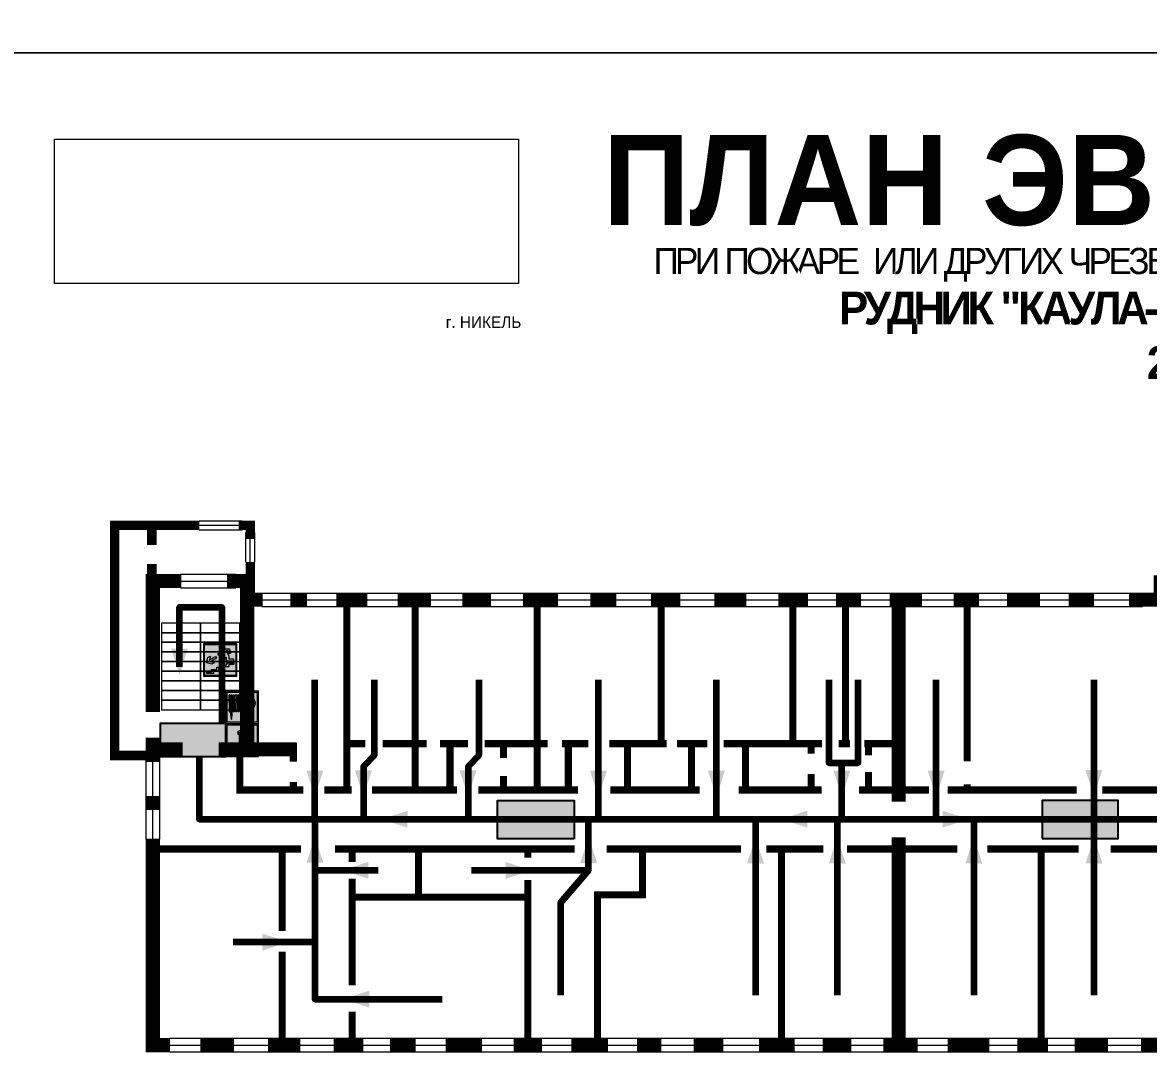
# Model space of a CAD drawing. Header units: millimetres. Extents: x 13114 to 67229, y 22859 to 38520.
# Drawn here: x 19302.3 to 19576.9, y 36097.8 to 36352.8 of the extents above; entities that cross this region are included whole.
import ezdxf

# ---------------------------------------------------------------- set-up
doc = ezdxf.new("R2010")
doc.units = ezdxf.units.MM
doc.layers.add('План_Штампы', color=7, linetype='Continuous')
doc.styles.add('обычный', font='arial.ttf')
picture_1 = doc.add_image_def('image1.jpg', size_in_pixel=(337, 105))

# ---------------------------------------------------------------- blocks, each defined once
blk = doc.blocks.new('A$C32E8229D')
at = {"true_color": 0xffffff}
blk.add_hatch(color=7, dxfattribs=at).paths.add_polyline_path([(0, 0), (0, -8), (16, -8), (16, 0)])
h = blk.add_hatch(color=126)
h.paths.add_polyline_path([(0.2, -0.2), (15.8, -0.2), (15.8, -7.8), (0.2, -7.8)])
h.paths.add_polyline_path([(13.49, -2.05), (12.08, -2.05), (11.37, -2.63, 0.162397), (11.29, -2.84), (11.29, -3.63), (10.35, -3.63), (10.35, -4.05), (11.68, -4.05), (11.68, -3.48), (12.26, -4.28), (11.29, -5.1), (11.29, -6.78), (11.85, -6.78), (11.85, -5.44), (12.8, -4.64), (12.8, -5.94), (14.46, -5.94), (14.46, -5.39), (13.45, -5.39), (13.45, -3.97), (12.46, -2.59), (13.15, -2.59), (13.69, -3.34), (14.18, -3)], flags=16)
h.paths.add_polyline_path([(10.74, -1.82, 1), (11.8, -1.82, 1)], flags=16)
h.paths.add_polyline_path([(9.39, -3.59), (5.99, -3.59), (6.56, -3.03), (5.91, -3.03), (5.1, -3.83), (5.91, -4.64), (6.56, -4.64), (5.99, -4.09), (9.39, -4.09)], flags=16)
h.paths.add_polyline_path([(4.29, -1.08), (1.72, -1.08), (1.72, -6.6), (4.29, -6.6)], flags=16)
at = {"color": 126}
blk.add_lwpolyline([(16, -8), (0, -8), (0, 0), (16, 0)], close=True, dxfattribs=at)
blk = doc.blocks.new('A$C7B4425F7')
at = {"true_color": 0xffffff}
blk.add_hatch(color=7, dxfattribs=at).paths.add_polyline_path([(0, 0), (-16, 0), (-16, -8), (0, -8)])
h = blk.add_hatch(color=126)
h.paths.add_polyline_path([(-0.2, -0.2), (-15.8, -0.2), (-15.8, -7.8), (-0.2, -7.8)])
h.paths.add_polyline_path([(-11.76, -2.03), (-11.76, -3.66), (-11.17, -3.66, -0.568275), (-11.17, -6.18), (-12.58, -6.18), (-12.58, -2.03)], flags=16)
h.paths.add_polyline_path([(-13.33, -4.12, -0.495768), (-13.59, -6.18), (-15.03, -6.18), (-15.03, -2.03), (-13.59, -2.03, -0.487973)], flags=16)
h.paths.add_polyline_path([(-10.25, -2.03), (-9.48, -2.03), (-9.48, -6.18), (-10.25, -6.18)], flags=16)
h.paths.add_polyline_path([(-13.84, -3.69), (-14.24, -3.69), (-14.24, -3.03), (-13.9, -3.03, -0.692621)], flags=0)
h.paths.add_polyline_path([(-9.15, -2.03), (-8.4, -2.03), (-8.04, -3.07), (-7.68, -2.03), (-6.93, -2.03), (-7.64, -4.1), (-6.93, -6.18), (-7.68, -6.18), (-8.04, -5.14), (-8.4, -6.18), (-9.15, -6.18), (-8.44, -4.1)], flags=16)
h.paths.add_polyline_path([(-11.76, -4.46), (-11.42, -4.46, -0.692621), (-11.36, -5.12), (-11.76, -5.12)], flags=0)
h.paths.add_polyline_path([(-13.9, -5.2), (-14.24, -5.2), (-14.24, -4.55), (-13.84, -4.55, -0.708038)], flags=0)
edge = h.paths.add_edge_path(flags=16)
edge.add_ellipse((-5.51, -4.08), major_axis=(0, 2.05), ratio=0.586184, start_angle=0, end_angle=360)
edge = h.paths.add_edge_path(flags=0)
edge.add_ellipse((-5.51, -4.08), major_axis=(0, 1.14), ratio=0.454828, start_angle=0, end_angle=360)
h.paths.add_polyline_path([(-4.13, -4.96, 0.377264), (-3.48, -4.52, 0.0555), (-3.16, -2.03), (-1.66, -2.03), (-1.66, -4.96), (-0.96, -4.96), (-0.96, -7.01), (-1.75, -7.01), (-1.75, -6.18), (-3.3, -6.18), (-3.3, -7.02), (-4.13, -7.02)], flags=16)
h.paths.add_polyline_path([(-2.73, -2.91), (-2.28, -2.91), (-2.28, -4.96), (-3.05, -4.96, 0.079136)], flags=0)
at = {"color": 126}
blk.add_lwpolyline([(-16, -8), (0, -8), (0, 0), (-16, 0)], close=True, dxfattribs=at)
blk = doc.blocks.new('A$C3AD82952')
at = {"true_color": 0xf5f5ff}
h = blk.add_hatch(color=7, dxfattribs=at)
h.dxf.hatch_style = 1
h.paths.add_polyline_path([(8.21, 8.73, 0.414214), (7.89, 9.05), (7.22, 9.05), (7.22, 9.92), (7.59, 9.92, 1), (7.57, 10.36), (7.22, 10.36), (7.22, 10.6), (6.43, 10.6), (6.43, 10.36), (6.01, 10.36), (4.74, 9.59), (4.74, 8.69), (4.98, 8.73), (4.98, 9.26), (6.12, 9.91), (6.43, 9.91), (6.43, 9.05), (5.76, 9.05, 0.414214), (5.44, 8.73), (5.44, 2.2), (8.21, 2.2)], flags=0)
h.paths.add_polyline_path([(12.8, 12.8), (0, 12.8), (0, 0), (12.8, 0)])
h.paths.add_polyline_path([(0.51, 12.29), (12.29, 12.29), (12.29, 0.51), (0.51, 0.51)], flags=16)
h.paths.add_polyline_path([(4.74, 9.59), (6.01, 10.36), (6.43, 10.36), (6.43, 10.6), (7.22, 10.6), (7.22, 10.36), (7.59, 10.36, -0.94586), (7.59, 9.92), (7.22, 9.92), (7.22, 9.05), (7.89, 9.05, -0.414214), (8.21, 8.73), (8.21, 2.2), (5.44, 2.2), (5.44, 8.73, -0.414214), (5.76, 9.05), (6.43, 9.05), (6.43, 9.91), (6.12, 9.91), (4.98, 9.26), (4.98, 8.73), (4.74, 8.69)], flags=0)
h = blk.add_hatch(color=242)
h.dxf.hatch_style = 1
h.paths.add_polyline_path([(12.29, 12.29), (0.51, 12.29), (0.51, 0.51), (12.29, 0.51)])
h.paths.add_polyline_path([(4.74, 8.69), (4.74, 9.59), (6.01, 10.36), (6.43, 10.36), (6.43, 10.6), (7.22, 10.6), (7.22, 10.36), (7.59, 10.36, -0.94586), (7.59, 9.92), (7.22, 9.92), (7.22, 9.05), (7.89, 9.05, -0.414214), (8.21, 8.73), (8.21, 2.2), (5.44, 2.2), (5.44, 8.73, -0.414214), (5.76, 9.05), (6.43, 9.05), (6.43, 9.91), (6.12, 9.91), (4.98, 9.26), (4.98, 8.73)], flags=16)
h = blk.add_hatch(color=7, dxfattribs=at)
h.dxf.hatch_style = 1
h.paths.add_polyline_path([(8.21, 8.73, 0.414214), (7.89, 9.05), (7.22, 9.05), (7.22, 9.92), (7.59, 9.92, 1), (7.57, 10.36), (7.22, 10.36), (7.22, 10.6), (6.43, 10.6), (6.43, 10.36), (6.01, 10.36), (4.74, 9.59), (4.74, 8.69), (4.98, 8.73), (4.98, 9.26), (6.12, 9.91), (6.43, 9.91), (6.43, 9.05), (5.76, 9.05, 0.414214), (5.44, 8.73), (5.44, 2.2), (8.21, 2.2)])
at = {"color": 242, "lineweight": 5}
for p, q in [((0, 0), (0, 12.8)), ((0, 12.8), (12.8, 12.8)), ((6.01, 10.36), (4.74, 9.59)), ((4.74, 9.59), (4.74, 8.69)), ((4.98, 9.26), (6.12, 9.91)), ((4.98, 8.73), (4.98, 9.26)), ((5.76, 9.05), (6.43, 9.05)), ((6.01, 10.36), (6.43, 10.36)), ((6.12, 9.91), (6.43, 9.91)), ((7.22, 10.6), (6.43, 10.6)), ((6.43, 10.6), (6.43, 10.36)), ((6.43, 9.91), (6.43, 9.05)), ((7.22, 10.36), (7.22, 10.6)), ((7.59, 10.36), (7.22, 10.36)), ((7.22, 9.05), (7.22, 9.92)), ((7.59, 9.92), (7.22, 9.92)), ((7.89, 9.05), (7.22, 9.05)), ((12.8, 0), (12.8, 12.8)), ((4.74, 8.69), (4.98, 8.73)), ((5.44, 2.2), (5.44, 8.73)), ((8.21, 2.2), (8.21, 8.73)), ((0, 0), (12.8, 0)), ((5.44, 2.2), (8.21, 2.2))]:
    blk.add_line(p, q, dxfattribs=at)
blk.add_lwpolyline([(0.51, 12.29), (12.29, 12.29), (12.29, 0.51), (0.51, 0.51)], close=True, dxfattribs=at)
for centre, radius, start, end in [((5.76, 8.73), 0.32, 90, 180), ((7.58, 10.14), 0.223, 273.1875, 86.8125), ((7.89, 8.73), 0.32, 0, 90)]:
    blk.add_arc(centre, radius, start, end, dxfattribs=at)
blk = doc.blocks.new('A$C37112FD5')
at = {"true_color": 0xf5f5ff}
h = blk.add_hatch(color=7, dxfattribs=at)
h.dxf.hatch_style = 1
h.paths.add_polyline_path([(12.8, -7.4), (0, -7.4), (0, -20.2), (12.8, -20.2)])
h.paths.add_polyline_path([(12.29, -7.91), (12.29, -19.69), (0.51, -19.69), (0.51, -7.91)], flags=16)
h.paths.add_polyline_path([(4.98, -9.04, -0.42597), (5.17, -9.22), (5.17, -12.25), (5.17, -15.29, -0.432244), (4.98, -15.47), (4.83, -15.47, -0.42597), (4.64, -15.29), (4.64, -12.25), (4.64, -9.22, -0.432244), (4.83, -9.04)], flags=0)
h.paths.add_polyline_path([(4.28, -9.22), (4.28, -12.25), (4.28, -15.29, -0.432244), (4.09, -15.47), (3.94, -15.47, -0.42597), (3.75, -15.29), (3.75, -12.25), (3.75, -9.22, -0.432244), (3.94, -9.04), (4.09, -9.04, -0.42597)], flags=0)
h.paths.add_polyline_path([(5.72, -9.04), (5.87, -9.04, -0.42597), (6.06, -9.22), (6.06, -12.25), (6.06, -15.29, -0.432244), (5.87, -15.47), (5.72, -15.47, -0.42597), (5.53, -15.29), (5.53, -12.25), (5.53, -9.22, -0.432244)], flags=0)
h.paths.add_polyline_path([(6.42, -8.9), (6.5, -8.9, -0.42597), (6.69, -9.08), (6.69, -12.03), (8.21, -12.03, -15.824349), (8.21, -12.47), (6.69, -12.47), (6.69, -15.42, -0.432244), (6.5, -15.6), (6.42, -15.6)], flags=0)
h.paths.add_polyline_path([(3.39, -9.22), (3.39, -12.25), (3.39, -15.29, -0.432244), (3.2, -15.47), (3.05, -15.47, -0.42597), (2.85, -15.29), (2.85, -12.25), (2.85, -9.22, -0.432244), (3.05, -9.04), (3.2, -9.04, -0.42597)], flags=0)
h.paths.add_polyline_path([(2.5, -9.22), (2.5, -16.71), (1.96, -16.71), (1.96, -9.22, -0.432244), (2.15, -9.04), (2.31, -9.04, -0.42597)], flags=0)
h.paths.add_polyline_path([(1.61, -8.9), (1.61, -15.6), (1.57, -15.6, -0.42597), (1.37, -15.42), (1.37, -12.03), (1.37, -9.09, -0.432244), (1.57, -8.9)], flags=0)
h.paths.add_polyline_path([(9.76, -10.81), (9.76, -12.03), (8.49, -12.03, -0.336371)], flags=0)
h.paths.add_polyline_path([(8.49, -12.47), (9.76, -12.47), (9.76, -13.7, -0.336371)], flags=0)
h.paths.add_polyline_path([(10.11, -10.81, -0.336371), (11.38, -12.03), (10.11, -12.03)], flags=0)
h.paths.add_polyline_path([(10.11, -12.47), (11.38, -12.47, -0.336371), (10.11, -13.7)], flags=0)
h.paths.add_polyline_path([(2.5, -16.84), (2.5, -17.05), (1.97, -17.05), (1.97, -16.84)], flags=0)
h.paths.add_polyline_path([(2.5, -17.24, -0.033778), (2.24, -18.6, -0.033778), (1.97, -17.24)], flags=0)
h = blk.add_hatch(color=242)
h.dxf.hatch_style = 1
h.paths.add_polyline_path([(12.29, -7.91), (0.51, -7.91), (0.51, -19.69), (12.29, -19.69)])
h.paths.add_polyline_path([(6.42, -15.6), (6.42, -8.9), (6.5, -8.9, -0.42597), (6.69, -9.08), (6.69, -12.03), (8.21, -12.03, -15.824349), (8.21, -12.47), (6.69, -12.47), (6.69, -15.42, -0.432244), (6.5, -15.6)], flags=16)
h.paths.add_polyline_path([(5.87, -15.47), (5.72, -15.47, -0.42597), (5.53, -15.29), (5.53, -12.25), (5.53, -9.22, -0.432244), (5.72, -9.04), (5.87, -9.04, -0.42597), (6.06, -9.22), (6.06, -12.25), (6.06, -15.29, -0.432244)], flags=16)
h.paths.add_polyline_path([(4.98, -15.47), (4.83, -15.47, -0.42597), (4.64, -15.29), (4.64, -12.25), (4.64, -9.22, -0.432244), (4.83, -9.04), (4.98, -9.04, -0.42597), (5.17, -9.22), (5.17, -12.25), (5.17, -15.29, -0.432244)], flags=16)
h.paths.add_polyline_path([(4.09, -15.47), (3.94, -15.47, -0.42597), (3.75, -15.29), (3.75, -12.25), (3.75, -9.22, -0.432244), (3.94, -9.04), (4.09, -9.04, -0.42597), (4.28, -9.22), (4.28, -12.25), (4.28, -15.29, -0.432244)], flags=16)
h.paths.add_polyline_path([(3.2, -15.47), (3.05, -15.47, -0.42597), (2.85, -15.29), (2.85, -12.25), (2.85, -9.22, -0.432244), (3.05, -9.04), (3.2, -9.04, -0.42597), (3.39, -9.22), (3.39, -12.25), (3.39, -15.29, -0.432244)], flags=16)
h.paths.add_polyline_path([(2.5, -17.05), (1.97, -17.05), (1.97, -16.84), (2.5, -16.84)], flags=16)
h.paths.add_polyline_path([(2.5, -17.24, -0.033778), (2.24, -18.6, -0.033778), (1.97, -17.24)], flags=16)
h.paths.add_polyline_path([(2.5, -16.71), (1.96, -16.71), (1.96, -9.22, -0.432244), (2.15, -9.04), (2.31, -9.04, -0.42597), (2.5, -9.22)], flags=16)
h.paths.add_polyline_path([(1.61, -15.6), (1.57, -15.6, -0.42597), (1.37, -15.42), (1.37, -12.03), (1.37, -9.09, -0.432244), (1.57, -8.9), (1.61, -8.9)], flags=16)
h.paths.add_polyline_path([(8.49, -12.47), (9.76, -12.47), (9.76, -13.7, -0.336371)], flags=0)
h.paths.add_polyline_path([(10.11, -13.7), (10.11, -12.47), (11.38, -12.47, -0.336371)], flags=0)
h.paths.add_polyline_path([(8.49, -12.03, -0.336371), (9.76, -10.81), (9.76, -12.03)], flags=0)
h.paths.add_polyline_path([(10.11, -12.03), (10.11, -10.81, -0.336371), (11.38, -12.03)], flags=0)
h = blk.add_hatch(color=7, dxfattribs=at)
h.dxf.hatch_style = 1
h.paths.add_polyline_path([(1.61, -8.9), (1.57, -8.9, 0.432244), (1.37, -9.09), (1.37, -12.03), (1.37, -15.42, 0.42597), (1.57, -15.6), (1.61, -15.6)])
h.paths.add_polyline_path([(2.5, -9.22, 0.42597), (2.31, -9.04), (2.15, -9.04, 0.432244), (1.96, -9.22), (1.96, -16.71), (2.5, -16.71)])
h.paths.add_polyline_path([(2.5, -16.84), (1.97, -16.84), (1.97, -17.05), (2.5, -17.05)])
h.paths.add_polyline_path([(2.5, -17.24), (1.97, -17.24, 0.033778), (2.24, -18.6, 0.033778)])
h.paths.add_polyline_path([(3.39, -12.25), (3.39, -9.22, 0.42597), (3.2, -9.04), (3.05, -9.04, 0.432244), (2.85, -9.22), (2.85, -12.25), (2.85, -15.29, 0.42597), (3.05, -15.47), (3.2, -15.47, 0.432244), (3.39, -15.29)])
h.paths.add_polyline_path([(4.28, -12.25), (4.28, -9.22, 0.42597), (4.09, -9.04), (3.94, -9.04, 0.432244), (3.75, -9.22), (3.75, -12.25), (3.75, -15.29, 0.42597), (3.94, -15.47), (4.09, -15.47, 0.432244), (4.28, -15.29)])
h.paths.add_polyline_path([(5.17, -12.25), (5.17, -9.22, 0.42597), (4.98, -9.04), (4.83, -9.04, 0.432244), (4.64, -9.22), (4.64, -12.25), (4.64, -15.29, 0.42597), (4.83, -15.47), (4.98, -15.47, 0.432244), (5.17, -15.29)])
h.paths.add_polyline_path([(6.06, -12.25), (6.06, -9.22, 0.42597), (5.87, -9.04), (5.72, -9.04, 0.432244), (5.53, -9.22), (5.53, -12.25), (5.53, -15.29, 0.42597), (5.72, -15.47), (5.87, -15.47, 0.432244), (6.06, -15.29)])
h.paths.add_polyline_path([(6.69, -12.47), (8.21, -12.47, 15.824349), (8.21, -12.03), (6.69, -12.03), (6.69, -9.08, 0.42597), (6.5, -8.9), (6.42, -8.9), (6.42, -15.6), (6.5, -15.6, 0.432244), (6.69, -15.42)])
h.paths.add_polyline_path([(8.49, -12.47), (9.76, -12.47), (9.76, -13.7, -0.336371)], flags=16)
h.paths.add_polyline_path([(8.49, -12.03, -0.336371), (9.76, -10.81), (9.76, -12.03)], flags=16)
h.paths.add_polyline_path([(10.11, -12.47), (11.38, -12.47, -0.336371), (10.11, -13.7)], flags=16)
h.paths.add_polyline_path([(10.11, -12.03), (10.11, -10.81, -0.336371), (11.38, -12.03)], flags=16)
h = blk.add_hatch(color=242)
h.dxf.hatch_style = 1
h.paths.add_polyline_path([(9.76, -10.81, 0.336371), (8.49, -12.03), (9.76, -12.03)])
h.paths.add_polyline_path([(10.11, -10.81), (10.11, -12.03), (11.38, -12.03, 0.336371)])
h.paths.add_polyline_path([(11.38, -12.47), (10.11, -12.47), (10.11, -13.7, 0.336371)])
h.paths.add_polyline_path([(9.76, -12.47), (8.49, -12.47, 0.336371), (9.76, -13.7)])
at = {"color": 242, "lineweight": 5}
for p, q in [((0, -20.2), (0, -7.4)), ((0, -7.4), (12.8, -7.4)), ((12.8, -20.2), (12.8, -7.4)), ((1.37, -12.03), (1.37, -9.08)), ((1.37, -12.03), (1.37, -15.42)), ((1.57, -8.9), (1.61, -8.9)), ((1.61, -8.9), (1.61, -15.6)), ((1.96, -16.71), (1.96, -9.22)), ((2.15, -9.04), (2.31, -9.04)), ((2.5, -16.71), (2.5, -9.22)), ((2.85, -12.25), (2.85, -9.22)), ((2.85, -12.25), (2.85, -15.29)), ((3.05, -9.04), (3.2, -9.04)), ((3.39, -12.25), (3.39, -9.22)), ((3.39, -12.25), (3.39, -15.29)), ((3.75, -12.25), (3.75, -9.22)), ((3.75, -12.25), (3.75, -15.29)), ((3.94, -9.04), (4.09, -9.04)), ((4.28, -12.25), (4.28, -9.22)), ((4.28, -12.25), (4.28, -15.29)), ((4.64, -12.25), (4.64, -9.22)), ((4.64, -12.25), (4.64, -15.29)), ((4.83, -9.04), (4.98, -9.04)), ((5.17, -12.25), (5.17, -9.22)), ((5.17, -12.25), (5.17, -15.29)), ((5.53, -12.25), (5.53, -9.22)), ((5.53, -12.25), (5.53, -15.29)), ((5.72, -9.04), (5.87, -9.04)), ((6.06, -12.25), (6.06, -9.22)), ((6.06, -12.25), (6.06, -15.29)), ((6.42, -8.9), (6.42, -15.6)), ((6.5, -8.9), (6.42, -8.9)), ((6.69, -12.03), (6.69, -9.08)), ((8.21, -12.03), (6.69, -12.03)), ((8.21, -12.47), (6.69, -12.47)), ((6.69, -12.47), (6.69, -15.42)), ((9.76, -12.03), (8.49, -12.03)), ((9.76, -12.47), (8.49, -12.47)), ((9.76, -10.81), (9.76, -12.03)), ((9.76, -12.47), (9.76, -13.7)), ((10.11, -10.81), (10.11, -12.03)), ((11.38, -12.03), (10.11, -12.03)), ((11.38, -12.47), (10.11, -12.47)), ((10.11, -12.47), (10.11, -13.7)), ((1.57, -15.6), (1.61, -15.6)), ((1.96, -16.71), (2.5, -16.71)), ((1.97, -16.84), (2.5, -16.84)), ((1.97, -17.05), (1.97, -16.84)), ((2.5, -17.05), (1.97, -17.05)), ((1.97, -17.24), (2.5, -17.24)), ((2.5, -16.84), (2.5, -17.05)), ((3.05, -15.47), (3.2, -15.47)), ((3.94, -15.47), (4.09, -15.47)), ((4.83, -15.47), (4.98, -15.47)), ((5.72, -15.47), (5.87, -15.47)), ((6.42, -15.6), (6.5, -15.6)), ((0, -20.2), (12.8, -20.2))]:
    blk.add_line(p, q, dxfattribs=at)
blk.add_lwpolyline([(0.51, -7.91), (12.29, -7.91), (12.29, -19.69), (0.51, -19.69)], close=True, dxfattribs=at)
for centre, radius, start, end in [((1.56, -9.09), 0.182, 87.1027, 180.6071), ((2.15, -9.22), 0.182, 87.1027, 180.6071), ((2.32, -9.22), 0.182, 359.3929, 92.8973), ((3.04, -9.22), 0.182, 87.1027, 180.6071), ((3.21, -9.22), 0.182, 359.3929, 92.8973), ((3.93, -9.22), 0.182, 87.1027, 180.6071), ((4.1, -9.22), 0.182, 359.3929, 92.8973), ((4.82, -9.22), 0.182, 87.1027, 180.6071), ((4.99, -9.22), 0.182, 359.3929, 92.8973), ((5.71, -9.22), 0.182, 87.1027, 180.6071), ((5.88, -9.22), 0.182, 359.3929, 92.8973), ((6.51, -9.09), 0.182, 359.3929, 92.8973), ((9.93, -12.25), 1.74, 187.2319, 172.7681), ((9.93, -12.25), 1.46, 96.9927, 171.3585), ((9.93, -12.25), 1.46, 188.6415, 263.0073), ((9.93, -12.25), 1.46, 8.6415, 83.0073), ((9.93, -12.25), 1.46, 276.9927, 351.3585), ((1.56, -15.42), 0.182, 179.3929, 272.8973), ((12.17, -15.98), 10.27, 187.041, 194.7793), ((-7.7, -15.98), 10.27, 345.2207, 352.959), ((3.04, -15.29), 0.182, 179.3929, 272.8973), ((3.21, -15.29), 0.182, 267.1027, 0.6071), ((3.93, -15.29), 0.182, 179.3929, 272.8973), ((4.1, -15.29), 0.182, 267.1027, 0.6071), ((4.82, -15.29), 0.182, 179.3929, 272.8973), ((4.99, -15.29), 0.182, 267.1027, 0.6071), ((5.71, -15.29), 0.182, 179.3929, 272.8973), ((5.88, -15.29), 0.182, 267.1027, 0.6071), ((6.51, -15.42), 0.182, 267.1027, 0.6071)]:
    blk.add_arc(centre, radius, start, end, dxfattribs=at)
blk = doc.blocks.new('вниз 3')
at = {"lineweight": 0, "true_color": 0xffffff}
h = blk.add_hatch(color=7, dxfattribs=at)
h.dxf.hatch_style = 1
h.paths.add_polyline_path([(40997.5, -4475.69), (40997.25, -4475.28), (40995.76, -4476.15), (40995.97, -4475.23), (40995.39, -4475.56), (40995.05, -4476.83), (40996.33, -4477.17), (40996.91, -4476.83), (40996, -4476.55)], flags=0)
h.paths.add_polyline_path([(40999.81, -4473.95), (41000.22, -4473.95), (41000.64, -4474.67), (41001.03, -4474.43), (41000.46, -4473.49), (41000.42, -4473.49), (40999.43, -4473.49), (40998.68, -4473.92), (40998.68, -4474.57), (40997.88, -4474.57), (40997.88, -4475), (40999.14, -4475), (40999.14, -4474.43), (40999.14, -4474.38), (40999.59, -4475.15), (40998.72, -4475.67), (40998.72, -4477.06), (40999.24, -4477.06), (40999.24, -4475.96), (40999.95, -4475.56), (40999.95, -4476.43), (41001.61, -4476.43), (41001.61, -4475.88), (41000.47, -4475.88), (41000.47, -4475.12)], flags=0)
h.paths.add_polyline_path([(40999.2, -4473.24, 1), (40998.35, -4473.24, 1)], flags=0)
h.paths.add_polyline_path([(41000.46, -4477.26), (41001.69, -4477.26), (41001.69, -4476.84), (41000.03, -4476.84), (41000.03, -4477.39), (40998.78, -4477.39), (40998.78, -4477.95), (40997.53, -4477.95), (40997.53, -4478.5), (40996.29, -4478.5), (40996.29, -4479.06), (40995.05, -4479.06), (40995.05, -4479.48), (40995.29, -4479.48), (40996.72, -4479.48), (40996.72, -4478.92), (40997.97, -4478.92), (40997.97, -4478.36), (40999.2, -4478.36), (40999.2, -4477.81), (41000.46, -4477.81)], flags=0)
h.paths.add_polyline_path([(41002.37, -4472.17), (40994.37, -4472.17), (40994.37, -4480.17), (41002.37, -4480.17)])
h.paths.add_polyline_path([(41002.16, -4479.96), (40994.57, -4479.96), (40994.57, -4472.37), (41002.16, -4472.37)], flags=16)
h.paths.add_polyline_path([(41001.61, -4475.88), (41001.61, -4476.43), (40999.95, -4476.43), (40999.95, -4475.56), (40999.24, -4475.96), (40999.24, -4477.06), (40998.72, -4477.06), (40998.72, -4475.67), (40999.59, -4475.15), (40999.14, -4474.38), (40999.14, -4474.43), (40999.14, -4475), (40997.88, -4475), (40997.88, -4474.57), (40998.68, -4474.57), (40998.68, -4473.92), (40999.43, -4473.49), (41000.42, -4473.49), (41000.46, -4473.49), (41001.03, -4474.43), (41000.64, -4474.67), (41000.22, -4473.95), (40999.81, -4473.95), (41000.47, -4475.12), (41000.47, -4475.88)], flags=0)
h.paths.add_polyline_path([(41001.69, -4476.84), (41001.69, -4477.26), (41000.46, -4477.26), (41000.46, -4477.81), (40999.2, -4477.81), (40999.2, -4478.36), (40997.97, -4478.36), (40997.97, -4478.92), (40996.72, -4478.92), (40996.72, -4479.48), (40995.05, -4479.48), (40995.05, -4479.06), (40996.29, -4479.06), (40996.29, -4478.5), (40997.53, -4478.5), (40997.53, -4477.95), (40998.78, -4477.95), (40998.78, -4477.39), (41000.03, -4477.39), (41000.03, -4476.84)], flags=0)
h.paths.add_polyline_path([(40998.35, -4473.24, -1), (40999.2, -4473.24, -1)], flags=0)
h.paths.add_polyline_path([(40997.5, -4475.69), (40996, -4476.55), (40996.91, -4476.83), (40996.33, -4477.17), (40995.05, -4476.83), (40995.39, -4475.56), (40995.97, -4475.23), (40995.76, -4476.15), (40997.25, -4475.28)], flags=0)
at = {"lineweight": 0}
h = blk.add_hatch(color=126, dxfattribs=at)
h.dxf.hatch_style = 1
h.paths.add_polyline_path([(41002.16, -4472.37), (40994.57, -4472.37), (40994.57, -4479.96), (41002.16, -4479.96)])
h.paths.add_polyline_path([(40995.97, -4475.23), (40995.76, -4476.15), (40997.25, -4475.28), (40997.5, -4475.69), (40996, -4476.55), (40996.91, -4476.83), (40996.33, -4477.17), (40995.05, -4476.83), (40995.39, -4475.56)], flags=16)
h.paths.add_polyline_path([(40997.88, -4474.57), (40998.68, -4474.57), (40998.68, -4473.92), (40999.43, -4473.49), (41000.42, -4473.49), (41000.46, -4473.49), (41001.03, -4474.43), (41000.64, -4474.67), (41000.22, -4473.95), (40999.81, -4473.95), (41000.47, -4475.12), (41000.47, -4475.88), (41001.61, -4475.88), (41001.61, -4476.43), (40999.95, -4476.43), (40999.95, -4475.56), (40999.24, -4475.96), (40999.24, -4477.06), (40998.72, -4477.06), (40998.72, -4475.67), (40999.59, -4475.15), (40999.14, -4474.38), (40999.14, -4474.43), (40999.14, -4475), (40997.88, -4475)], flags=16)
h.paths.add_polyline_path([(40998.35, -4473.24, -1), (40999.2, -4473.24, -1)], flags=16)
h.paths.add_polyline_path([(40997.53, -4477.95), (40998.78, -4477.95), (40998.78, -4477.39), (41000.03, -4477.39), (41000.03, -4476.84), (41001.69, -4476.84), (41001.69, -4477.26), (41000.46, -4477.26), (41000.46, -4477.81), (40999.2, -4477.81), (40999.2, -4478.36), (40997.97, -4478.36), (40997.97, -4478.92), (40996.72, -4478.92), (40996.72, -4479.48), (40995.05, -4479.48), (40995.05, -4479.06), (40996.29, -4479.06), (40996.29, -4478.5), (40997.53, -4478.5)], flags=16)
at = {"lineweight": 0, "true_color": 0xffffff}
h = blk.add_hatch(color=7, dxfattribs=at)
h.dxf.hatch_style = 1
h.paths.add_polyline_path([(40999.2, -4473.24, 1), (40998.35, -4473.24, 1)])
h.paths.add_polyline_path([(40999.81, -4473.95), (41000.22, -4473.95), (41000.64, -4474.67), (41001.03, -4474.43), (41000.46, -4473.49), (41000.42, -4473.49), (40999.43, -4473.49), (40998.68, -4473.92), (40998.68, -4474.57), (40997.88, -4474.57), (40997.88, -4475), (40999.14, -4475), (40999.14, -4474.43), (40999.14, -4474.38), (40999.59, -4475.15), (40998.72, -4475.67), (40998.72, -4477.06), (40999.24, -4477.06), (40999.24, -4475.96), (40999.95, -4475.56), (40999.95, -4476.43), (41001.61, -4476.43), (41001.61, -4475.88), (41000.47, -4475.88), (41000.47, -4475.12)])
h.paths.add_polyline_path([(40999.2, -4477.81), (41000.46, -4477.81), (41000.46, -4477.26), (41001.69, -4477.26), (41001.69, -4476.84), (41000.03, -4476.84), (41000.03, -4477.39), (40998.78, -4477.39), (40998.78, -4477.95), (40997.53, -4477.95), (40997.53, -4478.5), (40996.29, -4478.5), (40996.29, -4479.06), (40995.05, -4479.06), (40995.05, -4479.48), (40995.29, -4479.48), (40996.72, -4479.48), (40996.72, -4478.92), (40997.97, -4478.92), (40997.97, -4478.36), (40999.2, -4478.36)])
h.paths.add_polyline_path([(40997.5, -4475.69), (40997.25, -4475.28), (40995.76, -4476.15), (40995.97, -4475.23), (40995.39, -4475.56), (40995.05, -4476.83), (40996.33, -4477.17), (40996.91, -4476.83), (40996, -4476.55)])
at = {"color": 126, "lineweight": 0}
for points in [[(40994.37, -4472.17), (41002.37, -4472.17), (41002.37, -4480.17), (40994.37, -4480.17)], [(40994.57, -4472.37), (41002.16, -4472.37), (41002.16, -4479.96), (40994.57, -4479.96)]]:
    blk.add_lwpolyline(points, close=True, dxfattribs=at)
for points in [[(40999.14, -4474.43), (40999.14, -4475), (40997.88, -4475), (40997.88, -4474.57), (40998.68, -4474.57), (40998.68, -4473.92), (40999.43, -4473.49), (41000.42, -4473.49), (41000.46, -4473.49), (41001.03, -4474.43), (41000.64, -4474.67), (41000.22, -4473.95), (40999.81, -4473.95), (41000.47, -4475.12), (41000.47, -4475.88), (41001.61, -4475.88), (41001.61, -4476.43), (40999.95, -4476.43), (40999.95, -4475.56), (40999.24, -4475.96), (40999.24, -4477.06), (40998.72, -4477.06), (40998.72, -4475.67), (40999.59, -4475.15), (40999.14, -4474.38), (40999.14, -4474.43)], [(40995.05, -4476.83), (40995.39, -4475.56), (40995.97, -4475.23), (40995.76, -4476.15), (40997.25, -4475.28), (40997.5, -4475.69), (40996, -4476.55), (40996.91, -4476.83), (40996.33, -4477.17), (40995.05, -4476.83)], [(40995.29, -4479.48), (40995.05, -4479.48), (40995.05, -4479.06), (40996.29, -4479.06), (40996.29, -4478.5), (40997.53, -4478.5), (40997.53, -4477.95), (40998.78, -4477.95), (40998.78, -4477.39), (41000.03, -4477.39), (41000.03, -4476.84), (41001.69, -4476.84), (41001.69, -4477.26), (41000.46, -4477.26), (41000.46, -4477.81), (40999.2, -4477.81), (40999.2, -4478.36), (40997.97, -4478.36), (40997.97, -4478.92), (40996.72, -4478.92), (40996.72, -4479.48), (40995.05, -4479.48)]]:
    blk.add_lwpolyline(points, dxfattribs=at)
blk.add_circle((40998.77, -4473.24), 0.426, dxfattribs=at)

msp = doc.modelspace()

# ---------------------------------------------------------------- linework, layer by layer
at = {"color": 5, "lineweight": 0}
for points in [[(19284.77, 36345.39), (19884.77, 36345.39), (19884.77, 36740.39), (19284.77, 36740.39)], [(19284.77, 35950.39), (19884.77, 35950.39), (19884.77, 36345.39), (19284.77, 36345.39)]]:
    msp.add_lwpolyline(points, close=True, dxfattribs=at)
at = {"lineweight": 0}
for points, const_width in [([(19334.02, 36174.1), (19324.79, 36174.1), (19324.79, 36230.21), (19345.45, 36230.21)], 2.31), ([(19333.85, 36230.21), (19333.85, 36225.42)], 2.31), ([(19355.04, 36230.21), (19357.87, 36230.21), (19357.87, 36226.89)], 2.31), ([(19333.85, 36220.75), (19333.85, 36184.69)], 2.31), ([(19357.87, 36221.24), (19357.87, 36213.16)], 2.31), ([(19341.06, 36216.63), (19334.12, 36216.63), (19334.12, 36184.69)], 3.46), ([(19360.84, 36212.07), (19357.12, 36212.07), (19357.12, 36216.63), (19352.2, 36216.63)], 3.46), ([(19585.18, 36216.25), (19579.83, 36216.25), (19579.83, 36212.07), (19572.08, 36212.07)], 3.46), ([(19357.12, 36212.07), (19357.12, 36175.59), (19350.15, 36175.59)], 3.46), ([(19371.71, 36212.07), (19367.62, 36212.07)], 3.46), ([(19386.42, 36212.07), (19378.81, 36212.07)], 3.46), ([(19381.41, 36212.07), (19381.41, 36165.68)], 1.73), ([(19401.94, 36212.07), (19393.83, 36212.07)], 3.46), ([(19398.06, 36165.68), (19398.06, 36211.6)], 1.73), ([(19416.55, 36212.07), (19409.55, 36212.07)], 3.46), ([(19432.9, 36212.07), (19424.36, 36212.07)], 3.46), ([(19427.79, 36165.68), (19427.79, 36211.6)], 1.73), ([(19447.15, 36212.07), (19440.74, 36212.07)], 3.46), ([(19462.73, 36212.07), (19455.6, 36212.07)], 3.46), ([(19458.06, 36176.98), (19458.06, 36211.22)], 1.73), ([(19478.81, 36212.07), (19470.97, 36212.07)], 3.46), ([(19493.87, 36212.07), (19486.65, 36212.07)], 3.46), ([(19490.16, 36176.98), (19490.16, 36211.45)], 1.73), ([(19506.8, 36212.07), (19500.69, 36212.07)], 3.46), ([(19502.99, 36176.98), (19502.99, 36210.64)], 1.73), ([(19521.66, 36212.07), (19513.72, 36212.07)], 3.46), ([(19515.96, 36162.85), (19515.96, 36212.07)], 3.46), ([(19535.53, 36212.07), (19529.33, 36212.07)], 3.46), ([(19532.64, 36172.69), (19532.64, 36211.82)], 1.73), ([(19550.38, 36212.07), (19542.39, 36212.07)], 3.46), ([(19563.6, 36212.07), (19557.4, 36212.07)], 3.46), ([(19334.12, 36178.48), (19334.12, 36172.52)], 3.46), ([(19334.12, 36175.59), (19341.37, 36175.59)], 3.46), ([(19355.33, 36175.29), (19355.33, 36165.68), (19370.79, 36165.68)], 1.73), ([(19357.12, 36175.59), (19369.19, 36175.59)], 3.46), ([(19368.35, 36172.6), (19368.35, 36177.15)], 1.73), ([(19381.41, 36176.98), (19385.89, 36176.98)], 1.73), ([(19390.17, 36176.98), (19400.86, 36176.98)], 1.73), ([(19404.11, 36176.98), (19410.96, 36176.98)], 1.73), ([(19406.56, 36165.68), (19406.56, 36176.98)], 1.73), ([(19414.98, 36176.98), (19430.37, 36176.98)], 1.73), ([(19419.58, 36173.46), (19419.58, 36176.98)], 1.73), ([(19433.88, 36176.98), (19440.3, 36176.98)], 1.73), ([(19435.41, 36165.68), (19435.41, 36176.98)], 1.73), ([(19445.39, 36176.98), (19459.35, 36176.98)], 1.73), ([(19449.83, 36165.68), (19449.83, 36176.98)], 1.73), ([(19461.87, 36176.98), (19469.33, 36176.98)], 1.73), ([(19465.44, 36165.68), (19465.44, 36176.98)], 1.73), ([(19473.3, 36176.98), (19497.24, 36176.98)], 1.73), ([(19478.58, 36165.68), (19478.58, 36176.98)], 1.73), ([(19494.62, 36174.52), (19494.62, 36176.98)], 1.73), ([(19501.33, 36176.98), (19504.12, 36176.98)], 1.73), ([(19507.57, 36176.98), (19515.31, 36176.98)], 1.73), ([(19508.6, 36174.15), (19508.6, 36176.98)], 1.73), ([(19565.61, 36165.68), (19580.71, 36165.68), (19580.71, 36174.34)], 1.73), ([(19494.62, 36165.68), (19494.62, 36169.55)], 1.73), ([(19508.6, 36165.68), (19508.6, 36170.11)], 1.73), ([(19368.35, 36165.84), (19368.35, 36167.67)], 1.73), ([(19419.58, 36165.68), (19419.58, 36169.12)], 1.73), ([(19532.64, 36165.68), (19532.64, 36167.11)], 1.73), ([(19334.12, 36164.2), (19334.12, 36160.85)], 3.46), ([(19375.89, 36165.68), (19382.57, 36165.68)], 1.73), ([(19387.51, 36165.68), (19408.26, 36165.68)], 1.73), ([(19413.49, 36165.68), (19437.77, 36165.68)], 1.73), ([(19445.61, 36165.68), (19467.42, 36165.68)], 1.73), ([(19476.91, 36165.68), (19497.16, 36165.68)], 1.73), ([(19506.24, 36165.68), (19516.68, 36165.68)], 1.73), ([(19516.68, 36165.68), (19523.35, 36165.68)], 1.73), ([(19527.86, 36165.68), (19559.38, 36165.68)], 1.73), ([(19334.12, 36153.84), (19334.12, 36103.49), (19338.31, 36103.49)], 3.46), ([(19515.96, 36103.49), (19515.96, 36154.19)], 3.46), ([(19333.94, 36151.31), (19370.22, 36151.31)], 1.73), ([(19365.64, 36151.31), (19365.64, 36131.29)], 1.73), ([(19378.51, 36151.31), (19436.92, 36151.31)], 1.73), ([(19382.71, 36151.31), (19382.71, 36148.12)], 1.73), ([(19398.9, 36139.59), (19398.9, 36151.31)], 1.73), ([(19425.56, 36151.31), (19425.56, 36149.23)], 1.73), ([(19442.52, 36103.49), (19442.52, 36140.11), (19453.48, 36140.11), (19453.48, 36151.31)], 1.73), ([(19444.72, 36151.31), (19477.47, 36151.31)], 1.73), ([(19483.68, 36151.31), (19497.55, 36151.31)], 1.73), ([(19487.36, 36151.31), (19487.36, 36103.49)], 1.73), ([(19503.36, 36151.31), (19530.27, 36151.31)], 1.73), ([(19537.57, 36151.31), (19559.8, 36151.31)], 1.73), ([(19550.69, 36151.31), (19550.69, 36102.88)], 1.73), ([(19567.68, 36151.31), (19619.32, 36151.31)], 1.73), ([(19382.71, 36118.06), (19382.71, 36144.05)], 1.73), ([(19425.56, 36139.59), (19425.56, 36143.74)], 1.73), ([(19382.71, 36139.59), (19425.56, 36139.59), (19425.56, 36103.62)], 1.73), ([(19365.64, 36126.32), (19365.64, 36102.82)], 1.73), ([(19382.71, 36103.49), (19382.71, 36111.67)], 1.73), ([(19345.72, 36103.49), (19353.87, 36103.49)], 3.46), ([(19362.22, 36103.49), (19370.05, 36103.49)], 3.46), ([(19378.2, 36103.49), (19385.4, 36103.49)], 3.46), ([(19391.95, 36103.49), (19398.2, 36103.49)], 3.46), ([(19405.5, 36103.49), (19414.36, 36103.49)], 3.46), ([(19422.11, 36103.49), (19429.01, 36103.49)], 3.46), ([(19436.12, 36103.49), (19445.04, 36103.49)], 3.46), ([(19452.15, 36103.49), (19458.1, 36103.49)], 3.46), ([(19465.95, 36103.49), (19473.17, 36103.49)], 3.46), ([(19481.88, 36103.49), (19490.61, 36103.49)], 3.46), ([(19497.42, 36103.49), (19504.39, 36103.49)], 3.46), ([(19512.22, 36103.49), (19520.56, 36103.49)], 3.46), ([(19527.88, 36103.49), (19538.09, 36103.49)], 3.46), ([(19544.9, 36103.49), (19552.39, 36103.49)], 3.46), ([(19558.86, 36103.49), (19567.02, 36103.49)], 3.46), ([(19575.03, 36103.49), (19582.18, 36103.49)], 3.46)]:
    msp.add_lwpolyline(points, dxfattribs=dict(at, const_width=const_width))
for points in [[(19345.37, 36231.3), (19355.86, 36231.3)], [(19345.4, 36229.09), (19355.89, 36229.09)], [(19345.45, 36230.21), (19355.94, 36230.21)], [(19356.8, 36221.19), (19356.8, 36228.45)], [(19357.87, 36221.24), (19357.87, 36228.5)], [(19358.97, 36221.19), (19358.97, 36228.45)], [(19340.88, 36218.3), (19354.33, 36218.3)], [(19340.91, 36214.95), (19354.36, 36214.95)], [(19341.06, 36216.63), (19354.51, 36216.63)], [(19360.75, 36213.71), (19575.53, 36213.71)], [(19360.84, 36212.07), (19575.63, 36212.07)], [(19360.64, 36210.41), (19575.43, 36210.41)], [(19332.47, 36153.71), (19332.47, 36174.61)], [(19334.12, 36153.84), (19334.12, 36174.73)], [(19335.84, 36153.7), (19335.84, 36174.59)], [(19338.11, 36105.19), (19847.68, 36105.19)], [(19338.24, 36101.85), (19847.81, 36101.85)], [(19338.31, 36103.49), (19847.88, 36103.49)]]:
    msp.add_lwpolyline(points, dxfattribs=at)
at = {"color": 126, "lineweight": 100, "true_color": 0x008754}
for points in [[(19340.59, 36195.69), (19340.59, 36210.28), (19350.96, 36210.28), (19350.96, 36181.76)], [(19373.61, 36158.54), (19373.61, 36192.54)], [(19388.1, 36192.54), (19388.1, 36174.1), (19385.47, 36171.44), (19385.47, 36158.54)], [(19413.59, 36192.54), (19413.59, 36174.1), (19410.97, 36171.44), (19410.97, 36158.54)], [(19442.74, 36158.54), (19442.74, 36192.54)], [(19471.52, 36158.54), (19471.52, 36192.54)], [(19498.95, 36192.54), (19498.95, 36172.33), (19506.04, 36172.33), (19506.04, 36192.54)], [(19525.1, 36158.54), (19525.1, 36192.54)], [(19563.56, 36192.54), (19563.56, 36115.71)], [(19345.42, 36173.86), (19345.42, 36158.54), (19589.09, 36158.54), (19589.09, 36173.24)], [(19502.11, 36158.54), (19502.11, 36172.33)], [(19373.61, 36158.54), (19373.61, 36128.63), (19353.66, 36128.63)], [(19411.83, 36146.11), (19440.36, 36146.11), (19440.36, 36158.54)], [(19481.04, 36158.54), (19481.04, 36115.71)], [(19500.95, 36158.54), (19500.95, 36115.71)], [(19534.26, 36158.54), (19534.26, 36115.71)], [(19373.61, 36146.11), (19389.06, 36146.11)], [(19440.36, 36146.11), (19433.52, 36138.19), (19433.52, 36115.71)], [(19373.61, 36128.63), (19373.61, 36114.71), (19404.67, 36114.71)]]:
    msp.add_lwpolyline(points, dxfattribs=at)
at = {"lineweight": 0}
for points in [[(19336.19, 36204.03), (19345.73, 36204.03), (19345.73, 36206.38), (19336.19, 36206.38)], [(19345.73, 36204.03), (19355.28, 36204.03), (19355.28, 36206.38), (19345.73, 36206.38)], [(19336.19, 36201.69), (19345.73, 36201.69), (19345.73, 36204.03), (19336.19, 36204.03)], [(19345.73, 36201.69), (19355.28, 36201.69), (19355.28, 36204.03), (19345.73, 36204.03)], [(19336.19, 36199.34), (19345.73, 36199.34), (19345.73, 36201.69), (19336.19, 36201.69)], [(19345.73, 36199.34), (19355.28, 36199.34), (19355.28, 36201.69), (19345.73, 36201.69)], [(19336.19, 36197), (19345.73, 36197), (19345.73, 36199.34), (19336.19, 36199.34)], [(19345.73, 36197), (19355.28, 36197), (19355.28, 36199.34), (19345.73, 36199.34)], [(19336.19, 36194.65), (19345.73, 36194.65), (19345.73, 36197), (19336.19, 36197)], [(19345.73, 36194.65), (19355.28, 36194.65), (19355.28, 36197), (19345.73, 36197)], [(19336.19, 36192.3), (19345.73, 36192.3), (19345.73, 36194.65), (19336.19, 36194.65)], [(19336.19, 36192.3), (19345.73, 36192.3), (19345.73, 36194.65), (19336.19, 36194.65)], [(19336.19, 36189.96), (19345.73, 36189.96), (19345.73, 36192.3), (19336.19, 36192.3)], [(19345.73, 36192.3), (19355.28, 36192.3), (19355.28, 36194.65), (19345.73, 36194.65)], [(19345.73, 36192.3), (19355.28, 36192.3), (19355.28, 36194.65), (19345.73, 36194.65)], [(19345.73, 36189.96), (19355.28, 36189.96), (19355.28, 36192.3), (19345.73, 36192.3)], [(19336.19, 36187.61), (19345.73, 36187.61), (19345.73, 36189.96), (19336.19, 36189.96)], [(19345.73, 36187.61), (19355.28, 36187.61), (19355.28, 36189.96), (19345.73, 36189.96)], [(19336.19, 36185.27), (19345.73, 36185.27), (19345.73, 36187.61), (19336.19, 36187.61)], [(19345.73, 36185.27), (19355.28, 36185.27), (19355.28, 36187.61), (19345.73, 36187.61)]]:
    msp.add_lwpolyline(points, close=True, dxfattribs=at)
at = {"layer": 'План_Штампы', "color": 126, "true_color": 0x008754}
for points in [[(19338.54, 36200.16), (19342.66, 36200.15), (19340.62, 36193.83)], [(19371.54, 36170.39), (19375.66, 36170.38), (19373.61, 36164.06)], [(19383.39, 36170.46), (19387.5, 36170.45), (19385.46, 36164.13)], [(19408.88, 36170.46), (19413, 36170.45), (19410.96, 36164.13)], [(19440.67, 36170.39), (19444.79, 36170.38), (19442.75, 36164.06)], [(19469.45, 36170.39), (19473.57, 36170.38), (19471.53, 36164.06)], [(19500.04, 36170.39), (19504.16, 36170.38), (19502.12, 36164.06)], [(19523.04, 36170.39), (19527.15, 36170.38), (19525.11, 36164.06)], [(19561.49, 36170.56), (19565.6, 36170.55), (19563.56, 36164.23)], [(19396.2, 36160.63), (19396.19, 36156.51), (19389.87, 36158.55)], [(19493.67, 36160.65), (19493.66, 36156.53), (19487.35, 36158.57)], [(19526.64, 36156.52), (19526.65, 36160.63), (19532.97, 36158.59)], [(19375.69, 36147.96), (19371.57, 36147.97), (19373.61, 36154.29)], [(19442.43, 36147.9), (19438.31, 36147.91), (19440.36, 36154.23)], [(19483.11, 36147.77), (19478.99, 36147.78), (19481.04, 36154.1)], [(19503.03, 36147.77), (19498.91, 36147.78), (19500.95, 36154.1)], [(19536.33, 36147.77), (19532.22, 36147.78), (19534.26, 36154.1)], [(19565.64, 36147.77), (19561.52, 36147.78), (19563.56, 36154.1)], [(19386.63, 36148.2), (19386.62, 36144.08), (19380.3, 36146.12)], [(19420.13, 36144.02), (19420.15, 36148.13), (19426.46, 36146.09)], [(19360.81, 36126.55), (19360.82, 36130.67), (19367.14, 36128.63)], [(19386.88, 36116.78), (19386.87, 36112.66), (19380.55, 36114.7)]]:
    msp.add_solid(points, dxfattribs=at)

# ---------------------------------------------------------------- block references
at = {"color": 126, "true_color": 0x008754}
msp.add_blockref('вниз 3', (-21647.85, 40673.55), dxfattribs=at)
for name, p, xscale, yscale, zscale in [('A$C37112FD5', (19351.87, 36194.49), 0.6249984004534781, 0.6249984004534781, 0.6249984004534781), ('A$C3AD82952', (19351.87, 36173.86), 0.625, 0.625, 0.625)]:
    msp.add_blockref(name, p, dxfattribs=dict(xscale=xscale, yscale=yscale, zscale=zscale))
at = {"layer": 'План_Штампы'}
msp.add_blockref('A$C7B4425F7', (19351.87, 36181.86), dxfattribs=at)
at = {"layer": 'План_Штампы', "color": 126, "true_color": 0x008754, "xscale": 1.169450075288881, "yscale": 1.169450075288881, "zscale": 1.169450075288881, "rotation": 359.9978653237145}
msp.add_blockref('A$C32E8229D', (19418.13, 36163.11), dxfattribs=at)
at = {"layer": 'План_Штампы', "color": 126, "true_color": 0x008754, "xscale": -1.155, "yscale": 1.155, "zscale": 1.155}
msp.add_blockref('A$C32E8229D', (19569.44, 36163.1), dxfattribs=at)

# ---------------------------------------------------------------- texts
at = {"lineweight": 0, "style": 'обычный'}
for s, insert, char_height, width, attachment_point in [('{\\fProxima Nova Rg|b1|i0|c204|p2;ПЛАН ЭВАКУАЦИИ}', (19443.85, 36325.39), 22, 493.8901, 1), ('\\pi-8.4,l8.4,t8.4;{\\fProxima Nova Rg|b0|i0|c204|p2;г. НИКЕЛЬ\\H1.1667x; }', (19414.74, 36279.71), 2.8, 126.6484, 5)]:
    msp.add_mtext(s, dxfattribs=dict(at, insert=insert, char_height=char_height, width=width, attachment_point=attachment_point))
at = {"color": 0, "lineweight": 0, "insert": (19593.65, 36292.45), "char_height": 8, "width": 449.2158, "attachment_point": 5, "style": 'обычный'}
msp.add_mtext('{\\fArial Black|b1|i0|c204|p34;\\H2x;\\T0.85;  \\fArial Narrow|b0|i0|c204|p34;\\H0.8x;\\W0.9;\\P\\fProxima Nova Rg|b0|i0|c204|p2;\\H0.5x;\\W1;\\C256;ПРИ ПОЖАРЕ  ИЛИ ДРУГИХ ЧРЕЗВЫЧАЙНЫХ СИТУАЦИЯХ  ИЗ ПОМЕЩЕНИЙ \\fProxima Nova Rg|b1|i0|c204|p2;\\H1.25x;\\PРУДНИК "КАУЛА-КОТСЕЛЬВААРА" : АБК\\P2 ЭТАЖ}', dxfattribs=at)

# ---------------------------------------------------------------- pictures from other files: only their frames are drawn
at = {"color": 7, "lineweight": 0, "true_color": 0xf5f5ff}
image = msp.add_image(picture_1, insert=(19310.14, 36289.13), size_in_units=(113.11, 35.24), dxfattribs=at)
image.dxf.flags = 7

doc.saveas('drawing.dxf')
